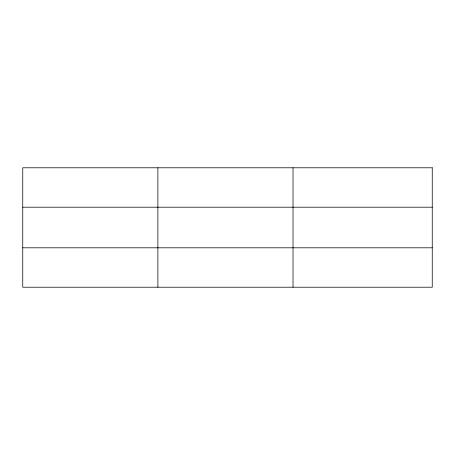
<?xml version="1.0" encoding="UTF-8"?>
<svg xmlns="http://www.w3.org/2000/svg" width="455" height="455" viewBox="0 0 455 455"><rect width="100%" height="100%" fill="white"/><g stroke="black" fill="none" stroke-linecap="round" stroke-linejoin="round"><path stroke-width="0.68" d="M157.885 167.787L157.885 287.213M293.02 167.787L293.02 287.213M22.75 207.196L432.25 207.196M22.75 247.804L432.25 247.804M432.25 167.787L432.25 287.213L22.75 287.213L22.75 167.787L432.25 167.787"/></g></svg>
